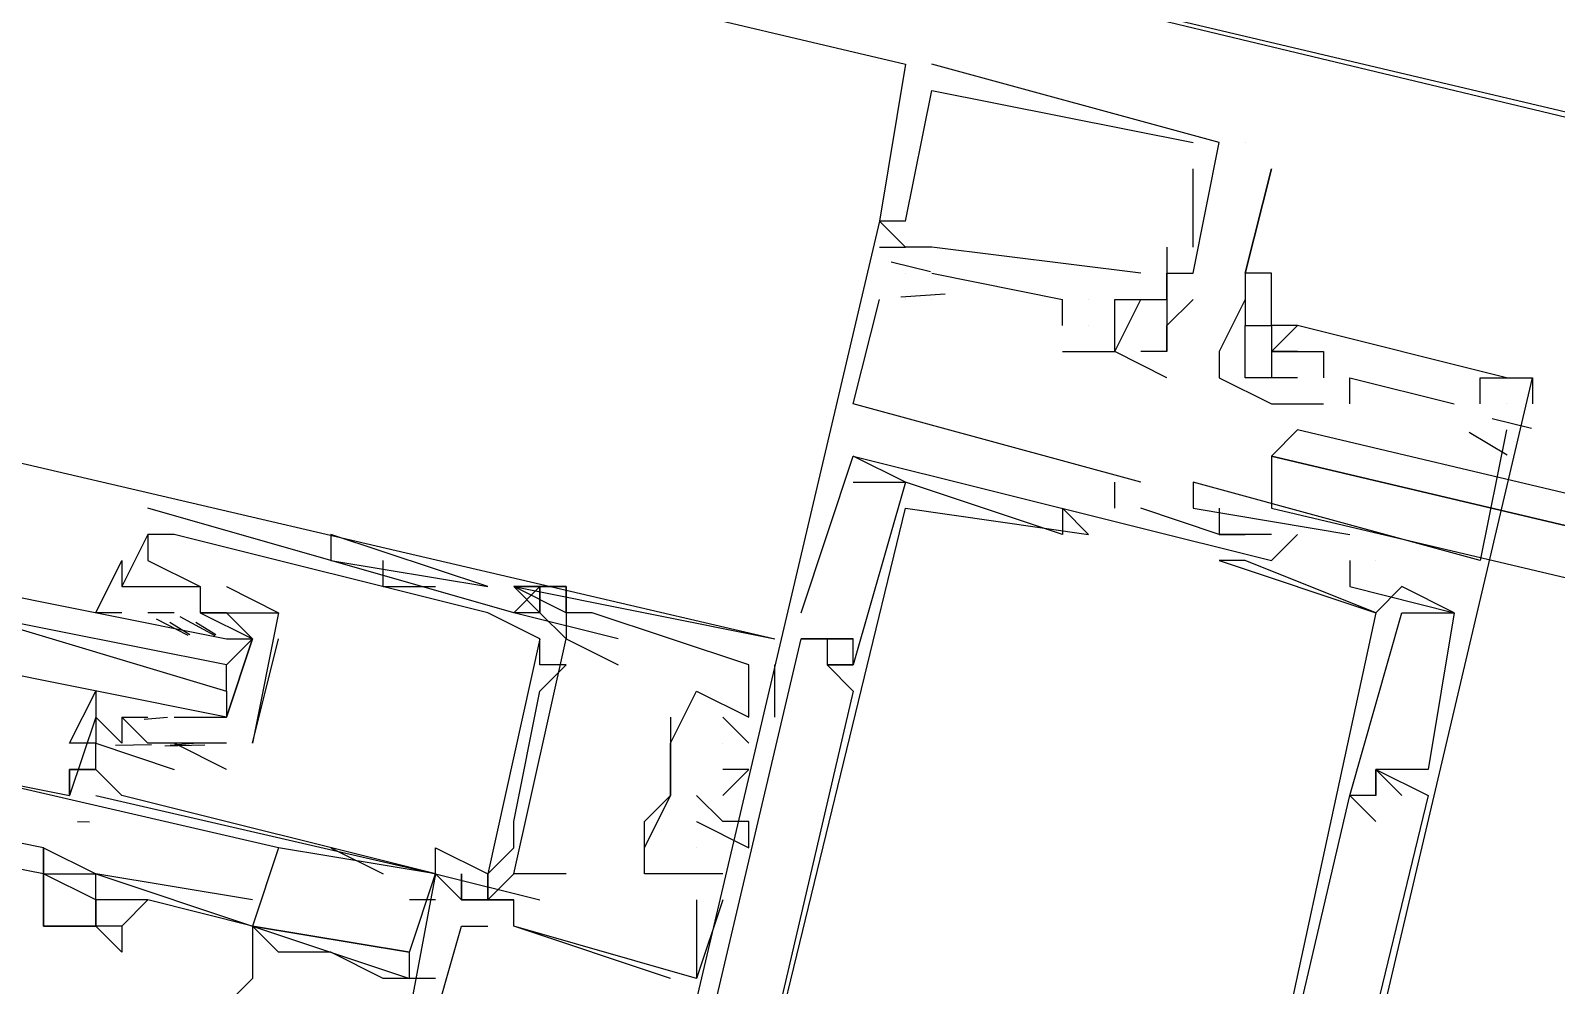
# Model space of a CAD drawing. Header units: feet. Extents: x -84 to 198, y -22 to 181.
# Drawn here: x 84.913 to 85.692, y 150.534 to 151.022 of the extents above; entities that cross this region are included whole.
import ezdxf

# ---------------------------------------------------------------- set-up
doc = ezdxf.new("R2010")
doc.units = ezdxf.units.FT
doc.layers.add('A-LINEA', color=7, linetype='CONTINUOUS')

msp = doc.modelspace()

# ---------------------------------------------------------------- linework, layer by layer
at = {"layer": 'A-LINEA'}
for p, q in [((90.3333, 149.8844), (75.4933, 153.3911)), ((76.7867, 153.0311), (85.36, 151.0044)), ((85.36, 151.0044), (85.36, 151.0044)), ((85.36, 151.0044), (85.36, 151.0044)), ((85.36, 151.0044), (85.36, 151.0044)), ((85.3733, 151.0044), (85.3733, 151.0044)), ((85.3733, 151.0044), (85.3733, 151.0044)), ((85.3733, 151.0044), (85.3733, 151.0044)), ((85.3733, 150.9911), (85.3733, 150.9911)), ((85.3733, 150.9911), (85.3733, 150.9911)), ((85.3733, 150.9911), (85.3733, 150.9911)), ((85.5067, 150.9644), (85.5067, 150.9644)), ((85.5067, 150.9644), (85.5067, 150.9644)), ((85.5067, 150.9644), (85.5067, 150.9644)), ((85.52, 150.9644), (85.52, 150.9644)), ((85.52, 150.9644), (85.52, 150.9644)), ((85.52, 150.9644), (85.52, 150.9644)), ((85.5333, 150.9644), (85.5333, 150.9644)), ((85.5067, 150.9511), (85.5067, 150.9511)), ((85.5067, 150.9511), (85.5067, 150.9511)), ((85.5067, 150.9511), (85.5067, 150.9511)), ((85.5467, 150.9511), (85.5467, 150.9511)), ((85.3467, 150.9244), (85.3467, 150.9244)), ((85.3467, 150.9244), (85.3467, 150.9244)), ((85.3467, 150.9244), (85.3467, 150.9244)), ((85.3467, 150.9244), (85.3467, 150.9244)), ((85.3467, 150.9244), (85.3467, 150.9244)), ((85.3467, 150.9244), (85.3467, 150.9244)), ((85.36, 150.9244), (85.36, 150.9244)), ((85.36, 150.9244), (85.36, 150.9244)), ((85.36, 150.9244), (85.36, 150.9244)), ((85.36, 150.9244), (85.36, 150.9244)), ((85.36, 150.9244), (85.36, 150.9244)), ((85.36, 150.9244), (85.36, 150.9244)), ((85.3467, 150.9111), (85.36, 150.9111)), ((85.3467, 150.9111), (85.3467, 150.9111)), ((85.3467, 150.9111), (85.36, 150.9111)), ((85.3467, 150.9111), (85.3467, 150.9111)), ((85.3467, 150.9111), (85.36, 150.9111)), ((85.3467, 150.9111), (85.3467, 150.9111)), ((85.36, 150.9111), (85.36, 150.9111)), ((85.36, 150.9111), (85.36, 150.9111)), ((85.36, 150.9111), (85.36, 150.9111)), ((85.36, 150.9111), (85.36, 150.9111)), ((85.36, 150.9111), (85.36, 150.9111)), ((85.36, 150.9111), (85.36, 150.9111)), ((85.36, 150.9111), (85.36, 150.9111)), ((85.36, 150.9111), (85.36, 150.9111)), ((85.36, 150.9111), (85.36, 150.9111)), ((85.3733, 150.9111), (85.3733, 150.9111)), ((85.3733, 150.9111), (85.3733, 150.9111)), ((85.3733, 150.9111), (85.3733, 150.9111)), ((85.3733, 150.9111), (85.3733, 150.9111)), ((85.3733, 150.9111), (85.3733, 150.9111)), ((85.3733, 150.9111), (85.3733, 150.9111)), ((85.4933, 150.9111), (85.4933, 150.9111)), ((85.4933, 150.9111), (85.4933, 150.9111)), ((85.4933, 150.9111), (85.4933, 150.9111)), ((85.5067, 150.9111), (85.5067, 150.9111)), ((85.5067, 150.9111), (85.5067, 150.9111)), ((85.5067, 150.9111), (85.5067, 150.9111)), ((85.3527, 150.9035), (85.3727, 150.8987)), ((85.3527, 150.9035), (85.3727, 150.8987)), ((85.3527, 150.9035), (85.3727, 150.8987)), ((85.36, 150.8978), (85.36, 150.8978)), ((85.36, 150.8978), (85.36, 150.8978)), ((85.36, 150.8978), (85.36, 150.8978)), ((85.36, 150.8978), (85.36, 150.8978)), ((85.36, 150.8978), (85.36, 150.8978)), ((85.36, 150.8978), (85.36, 150.8978)), ((85.3733, 150.8978), (85.44, 150.8844)), ((85.3733, 150.8978), (85.3733, 150.8978)), ((85.3733, 150.8978), (85.44, 150.8844)), ((85.3733, 150.8978), (85.3733, 150.8978)), ((85.3733, 150.8978), (85.44, 150.8844)), ((85.3733, 150.8978), (85.3733, 150.8978)), ((85.48, 150.8978), (85.48, 150.8978)), ((85.48, 150.8978), (85.48, 150.8978)), ((85.48, 150.8978), (85.48, 150.8978)), ((85.4933, 150.8978), (85.4933, 150.8978)), ((85.4933, 150.8978), (85.4933, 150.8978)), ((85.4933, 150.8978), (85.4933, 150.8978)), ((85.5067, 150.8978), (85.5067, 150.8978)), ((85.5067, 150.8978), (85.5067, 150.8978)), ((85.5067, 150.8978), (85.5067, 150.8978)), ((85.5333, 150.8978), (85.5333, 150.8978)), ((85.5333, 150.8978), (85.5333, 150.8978)), ((85.5333, 150.8978), (85.5333, 150.8978)), ((85.5467, 150.8978), (85.5467, 150.8978)), ((85.5467, 150.8978), (85.5467, 150.8978)), ((85.3575, 150.8857), (85.3802, 150.8873)), ((85.3575, 150.8857), (85.3802, 150.8873)), ((85.3575, 150.8857), (85.3802, 150.8873)), ((85.3467, 150.8844), (85.3467, 150.8844)), ((85.3467, 150.8844), (85.3467, 150.8844)), ((85.3467, 150.8844), (85.3467, 150.8844)), ((85.36, 150.8844), (85.36, 150.8844)), ((85.36, 150.8844), (85.36, 150.8844)), ((85.36, 150.8844), (85.36, 150.8844)), ((85.3733, 150.8844), (85.3733, 150.8844)), ((85.3733, 150.8844), (85.3733, 150.8844)), ((85.3733, 150.8844), (85.3733, 150.8844)), ((85.44, 150.8711), (85.44, 150.8844)), ((85.44, 150.8844), (85.44, 150.8844)), ((85.44, 150.8844), (85.44, 150.8844)), ((85.44, 150.8711), (85.44, 150.8844)), ((85.44, 150.8844), (85.44, 150.8844)), ((85.44, 150.8844), (85.44, 150.8844)), ((85.44, 150.8711), (85.44, 150.8844)), ((85.44, 150.8844), (85.44, 150.8844)), ((85.44, 150.8844), (85.44, 150.8844)), ((85.4533, 150.8844), (85.4533, 150.8844)), ((85.4533, 150.8844), (85.4533, 150.8844)), ((85.4533, 150.8844), (85.4533, 150.8844)), ((85.4533, 150.8844), (85.4533, 150.8844)), ((85.4533, 150.8844), (85.4533, 150.8844)), ((85.4533, 150.8844), (85.4533, 150.8844)), ((85.4667, 150.8844), (85.4667, 150.8844)), ((85.4667, 150.8844), (85.4667, 150.8844)), ((85.4667, 150.8844), (85.4667, 150.8844)), ((85.4667, 150.8844), (85.4667, 150.8844)), ((85.4667, 150.8844), (85.4667, 150.8844)), ((85.4667, 150.8844), (85.4667, 150.8844)), ((85.48, 150.8844), (85.48, 150.8844)), ((85.48, 150.8844), (85.48, 150.8844)), ((85.48, 150.8844), (85.48, 150.8844)), ((85.48, 150.8844), (85.48, 150.8844)), ((85.48, 150.8844), (85.48, 150.8844)), ((85.48, 150.8844), (85.48, 150.8844)), ((85.48, 150.8844), (85.48, 150.8844)), ((85.48, 150.8844), (85.48, 150.8844)), ((85.48, 150.8844), (85.48, 150.8844)), ((85.4933, 150.8844), (85.4933, 150.8844)), ((85.4933, 150.8844), (85.4933, 150.8844)), ((85.4933, 150.8844), (85.4933, 150.8844)), ((85.4933, 150.8844), (85.4933, 150.8844)), ((85.4933, 150.8844), (85.4933, 150.8844)), ((85.4933, 150.8844), (85.4933, 150.8844)), ((85.4933, 150.8844), (85.4933, 150.8844)), ((85.4933, 150.8844), (85.4933, 150.8844)), ((85.4933, 150.8844), (85.4933, 150.8844)), ((85.5067, 150.8844), (85.5067, 150.8844)), ((85.5067, 150.8844), (85.5067, 150.8844)), ((85.5067, 150.8844), (85.5067, 150.8844)), ((85.5333, 150.8844), (85.5333, 150.8844)), ((85.5333, 150.8844), (85.5333, 150.8844)), ((85.5333, 150.8844), (85.5333, 150.8844)), ((85.44, 150.8711), (85.44, 150.8711)), ((85.44, 150.8711), (85.44, 150.8711)), ((85.44, 150.8711), (85.44, 150.8711)), ((85.44, 150.8711), (85.44, 150.8711)), ((85.44, 150.8711), (85.44, 150.8711)), ((85.44, 150.8711), (85.44, 150.8711)), ((85.44, 150.8711), (85.44, 150.8711)), ((85.44, 150.8711), (85.44, 150.8711)), ((85.44, 150.8711), (85.44, 150.8711)), ((85.4533, 150.8711), (85.4533, 150.8711)), ((85.4533, 150.8711), (85.4533, 150.8711)), ((85.4533, 150.8711), (85.4533, 150.8711)), ((85.4533, 150.8711), (85.4533, 150.8711)), ((85.4533, 150.8711), (85.4533, 150.8711)), ((85.4533, 150.8711), (85.4533, 150.8711)), ((85.4667, 150.8711), (85.4667, 150.8711)), ((85.4667, 150.8711), (85.4667, 150.8711)), ((85.4667, 150.8711), (85.4667, 150.8711)), ((85.4667, 150.8711), (85.4667, 150.8711)), ((85.4667, 150.8711), (85.4667, 150.8711)), ((85.4667, 150.8711), (85.4667, 150.8711)), ((85.4933, 150.8711), (85.4933, 150.8711)), ((85.4933, 150.8711), (85.4933, 150.8711)), ((85.4933, 150.8711), (85.4933, 150.8711)), ((85.5333, 150.8711), (85.5333, 150.8711)), ((85.5333, 150.8711), (85.5333, 150.8711)), ((85.5467, 150.8711), (85.5467, 150.8711)), ((85.5467, 150.8711), (85.5467, 150.8711)), ((85.56, 150.8711), (85.56, 150.8711)), ((85.56, 150.8711), (85.56, 150.8711)), ((85.56, 150.8711), (85.56, 150.8711)), ((85.56, 150.8711), (85.56, 150.8711)), ((85.44, 150.8578), (85.44, 150.8578)), ((85.44, 150.8578), (85.44, 150.8578)), ((85.44, 150.8578), (85.44, 150.8578)), ((85.4667, 150.8578), (85.4667, 150.8578)), ((85.4667, 150.8578), (85.4667, 150.8578)), ((85.4667, 150.8578), (85.4667, 150.8578)), ((85.4667, 150.8578), (85.4667, 150.8578)), ((85.4667, 150.8578), (85.4667, 150.8578)), ((85.4667, 150.8578), (85.4667, 150.8578)), ((85.4667, 150.8578), (85.4667, 150.8578)), ((85.4667, 150.8578), (85.4667, 150.8578)), ((85.4667, 150.8578), (85.4667, 150.8578)), ((85.48, 150.8578), (85.48, 150.8578)), ((85.48, 150.8578), (85.48, 150.8578)), ((85.48, 150.8578), (85.48, 150.8578)), ((85.4933, 150.8578), (85.4933, 150.8578)), ((85.4933, 150.8578), (85.4933, 150.8578)), ((85.4933, 150.8578), (85.4933, 150.8578)), ((85.4933, 150.8578), (85.4933, 150.8578)), ((85.4933, 150.8578), (85.4933, 150.8578)), ((85.4933, 150.8578), (85.4933, 150.8578)), ((85.52, 150.8578), (85.52, 150.8578)), ((85.5467, 150.8578), (85.5467, 150.8578)), ((85.5467, 150.8578), (85.5467, 150.8578)), ((85.5467, 150.8578), (85.5467, 150.8578)), ((85.5467, 150.8578), (85.5467, 150.8578)), ((85.5467, 150.8578), (85.5467, 150.8578)), ((85.56, 150.8578), (85.56, 150.8578)), ((85.56, 150.8578), (85.56, 150.8578)), ((85.56, 150.8578), (85.56, 150.8578)), ((85.56, 150.8578), (85.56, 150.8578)), ((85.5733, 150.8578), (85.5733, 150.8578)), ((85.5733, 150.8578), (85.5733, 150.8578)), ((85.5733, 150.8578), (85.5733, 150.8578)), ((85.4933, 150.8444), (85.4933, 150.8444)), ((85.4933, 150.8444), (85.4933, 150.8444)), ((85.4933, 150.8444), (85.4933, 150.8444)), ((85.52, 150.8444), (85.52, 150.8444)), ((85.5333, 150.8444), (85.5333, 150.8444)), ((85.5467, 150.8444), (85.5467, 150.8444)), ((85.5467, 150.8444), (85.5467, 150.8444)), ((85.56, 150.8444), (85.5467, 150.8444)), ((85.5467, 150.8444), (85.5467, 150.8444)), ((85.56, 150.8444), (85.5467, 150.8444)), ((85.5467, 150.8444), (85.5467, 150.8444)), ((85.56, 150.8444), (85.5467, 150.8444)), ((85.5467, 150.8444), (85.5467, 150.8444)), ((85.56, 150.8444), (85.56, 150.8444)), ((85.56, 150.8444), (85.56, 150.8444)), ((85.56, 150.8444), (85.56, 150.8444)), ((85.5733, 150.8444), (85.5733, 150.8444)), ((85.5733, 150.8444), (85.5733, 150.8444)), ((85.5733, 150.8444), (85.5733, 150.8444)), ((85.5867, 150.8444), (85.5867, 150.8444)), ((85.5867, 150.8444), (85.5867, 150.8444)), ((85.5867, 150.8444), (85.5867, 150.8444)), ((85.6533, 150.8444), (85.6533, 150.8444)), ((85.6533, 150.8444), (85.6533, 150.8444)), ((85.6533, 150.8444), (85.6533, 150.8444)), ((85.6667, 150.8444), (85.6667, 150.8444)), ((85.6667, 150.8444), (85.6667, 150.8444)), ((85.6667, 150.8444), (85.6667, 150.8444)), ((85.6667, 150.8444), (85.6667, 150.8444)), ((85.6667, 150.8444), (85.6667, 150.8444)), ((85.6667, 150.8444), (85.6667, 150.8444)), ((85.68, 150.8444), (85.68, 150.8444)), ((85.68, 150.8444), (85.68, 150.8444)), ((85.68, 150.8444), (85.68, 150.8444)), ((85.68, 150.8444), (85.68, 150.8444)), ((85.68, 150.8444), (85.68, 150.8444)), ((85.68, 150.8444), (85.68, 150.8444)), ((85.3333, 150.8311), (85.3333, 150.8311)), ((85.3333, 150.8311), (85.3333, 150.8311)), ((85.3333, 150.8311), (85.3333, 150.8311)), ((85.5467, 150.8311), (85.5467, 150.8311)), ((85.5467, 150.8311), (85.5733, 150.8311)), ((85.5467, 150.8311), (85.5467, 150.8311)), ((85.5467, 150.8311), (85.5733, 150.8311)), ((85.5467, 150.8311), (85.5467, 150.8311)), ((85.5467, 150.8311), (85.5733, 150.8311)), ((85.5467, 150.8311), (85.5467, 150.8311)), ((85.5733, 150.8311), (85.5733, 150.8311)), ((85.5733, 150.8311), (85.5733, 150.8311)), ((85.5733, 150.8311), (85.5733, 150.8311)), ((85.5867, 150.8311), (85.5867, 150.8311)), ((85.5867, 150.8311), (85.5867, 150.8311)), ((85.5867, 150.8311), (85.5867, 150.8311)), ((85.64, 150.8311), (85.64, 150.8311)), ((85.64, 150.8311), (85.64, 150.8311)), ((85.64, 150.8311), (85.64, 150.8311)), ((85.6533, 150.8311), (85.6533, 150.8311)), ((85.6533, 150.8311), (85.6533, 150.8311)), ((85.6533, 150.8311), (85.6533, 150.8311)), ((85.6533, 150.8311), (85.6533, 150.8311)), ((85.6533, 150.8311), (85.6533, 150.8311)), ((85.6533, 150.8311), (85.6533, 150.8311)), ((85.6667, 150.8311), (85.6667, 150.8311)), ((85.6667, 150.8311), (85.6667, 150.8311)), ((85.6667, 150.8311), (85.6667, 150.8311)), ((85.6667, 150.8311), (85.6667, 150.8311)), ((85.6667, 150.8311), (85.6667, 150.8311)), ((85.6667, 150.8311), (85.6667, 150.8311)), ((85.68, 150.8311), (85.68, 150.8311)), ((85.68, 150.8311), (85.68, 150.8311)), ((85.68, 150.8311), (85.68, 150.8311)), ((85.6476, 150.8166), (85.6671, 150.805)), ((85.6476, 150.8166), (85.6671, 150.805)), ((85.6476, 150.8166), (85.6671, 150.805)), ((85.6594, 150.8235), (85.6794, 150.8187)), ((85.6594, 150.8235), (85.6794, 150.8187)), ((85.6594, 150.8235), (85.6794, 150.8187)), ((85.6667, 150.8178), (85.6667, 150.8178)), ((85.6667, 150.8178), (85.6667, 150.8178)), ((85.6667, 150.8178), (85.6667, 150.8178)), ((84.8933, 150.8044), (85.2933, 150.7111)), ((85.3333, 150.8044), (85.3333, 150.8044)), ((85.3333, 150.8044), (85.3333, 150.8044)), ((85.3333, 150.8044), (85.3333, 150.8044)), ((85.3333, 150.8044), (85.3333, 150.8044)), ((85.3333, 150.8044), (85.3333, 150.8044)), ((85.3333, 150.8044), (85.3333, 150.8044)), ((85.3333, 150.7911), (85.3333, 150.7911)), ((85.3333, 150.7911), (85.3333, 150.7911)), ((85.3333, 150.7911), (85.3333, 150.7911)), ((85.36, 150.7911), (85.36, 150.7911)), ((85.36, 150.7911), (85.36, 150.7911)), ((85.36, 150.7911), (85.36, 150.7911)), ((85.36, 150.7911), (85.36, 150.7911)), ((85.36, 150.7911), (85.36, 150.7911)), ((85.36, 150.7911), (85.36, 150.7911)), ((85.4667, 150.7778), (85.4667, 150.7911)), ((85.4667, 150.7911), (85.4667, 150.7911)), ((85.4667, 150.7778), (85.4667, 150.7911)), ((85.4667, 150.7911), (85.4667, 150.7911)), ((85.4667, 150.7778), (85.4667, 150.7911)), ((85.4667, 150.7911), (85.4667, 150.7911)), ((85.48, 150.7911), (85.48, 150.7911)), ((85.48, 150.7911), (85.48, 150.7911)), ((85.48, 150.7911), (85.48, 150.7911)), ((85.5067, 150.7911), (85.5067, 150.7911)), ((85.5067, 150.7911), (85.5067, 150.7911)), ((85.5067, 150.7911), (85.5067, 150.7911)), ((84.9733, 150.7778), (84.9733, 150.7778)), ((85.36, 150.7778), (85.36, 150.7778)), ((85.36, 150.7778), (85.36, 150.7778)), ((85.36, 150.7778), (85.36, 150.7778)), ((85.44, 150.7778), (85.44, 150.7778)), ((85.44, 150.7778), (85.44, 150.7778)), ((85.44, 150.7778), (85.44, 150.7778)), ((85.4667, 150.7778), (85.4667, 150.7778)), ((85.4667, 150.7778), (85.4667, 150.7778)), ((85.4667, 150.7778), (85.4667, 150.7778)), ((85.48, 150.7778), (85.48, 150.7778)), ((85.48, 150.7778), (85.48, 150.7778)), ((85.48, 150.7778), (85.48, 150.7778)), ((85.5067, 150.7778), (85.5067, 150.7778)), ((85.5067, 150.7778), (85.5067, 150.7778)), ((85.5067, 150.7778), (85.5067, 150.7778)), ((85.52, 150.7778), (85.52, 150.7778)), ((85.52, 150.7778), (85.52, 150.7778)), ((85.52, 150.7778), (85.52, 150.7778)), ((84.9733, 150.7644), (84.96, 150.7378)), ((84.9733, 150.7644), (84.9733, 150.7644)), ((84.9733, 150.7644), (84.9733, 150.7644)), ((84.9867, 150.7644), (84.9867, 150.7644)), ((85.08, 150.7644), (85.08, 150.7644)), ((85.44, 150.7644), (85.44, 150.7644)), ((85.44, 150.7644), (85.44, 150.7644)), ((85.44, 150.7644), (85.44, 150.7644)), ((85.4533, 150.7644), (85.4533, 150.7644)), ((85.4533, 150.7644), (85.4533, 150.7644)), ((85.4533, 150.7644), (85.4533, 150.7644)), ((85.52, 150.7644), (85.52, 150.7644)), ((85.52, 150.7644), (85.52, 150.7644)), ((85.52, 150.7644), (85.52, 150.7644)), ((85.52, 150.7644), (85.52, 150.7644)), ((85.52, 150.7644), (85.52, 150.7644)), ((85.52, 150.7644), (85.52, 150.7644)), ((85.52, 150.7644), (85.52, 150.7644)), ((85.52, 150.7644), (85.52, 150.7644)), ((85.52, 150.7644), (85.52, 150.7644)), ((85.5333, 150.7644), (85.5333, 150.7644)), ((85.5333, 150.7644), (85.5333, 150.7644)), ((85.5333, 150.7644), (85.5333, 150.7644)), ((85.5467, 150.7644), (85.5467, 150.7644)), ((85.5467, 150.7644), (85.5467, 150.7644)), ((85.5467, 150.7644), (85.5467, 150.7644)), ((85.56, 150.7644), (85.56, 150.7644)), ((85.56, 150.7644), (85.56, 150.7644)), ((85.56, 150.7644), (85.56, 150.7644)), ((85.5867, 150.7644), (85.5867, 150.7644)), ((85.5867, 150.7644), (85.5867, 150.7644)), ((85.5867, 150.7644), (85.5867, 150.7644)), ((84.9733, 150.7511), (84.9733, 150.7511)), ((85.0667, 150.7511), (85.1467, 150.7378)), ((85.0667, 150.7511), (85.1467, 150.7378)), ((85.0933, 150.7378), (85.0933, 150.7511)), ((85.52, 150.7511), (85.52, 150.7511)), ((85.52, 150.7511), (85.52, 150.7511)), ((85.52, 150.7511), (85.52, 150.7511)), ((85.5333, 150.7511), (85.5333, 150.7511)), ((85.5333, 150.7511), (85.5333, 150.7511)), ((85.5333, 150.7511), (85.5333, 150.7511)), ((85.5467, 150.7511), (85.5467, 150.7511)), ((85.5467, 150.7511), (85.5467, 150.7511)), ((85.5467, 150.7511), (85.5467, 150.7511)), ((85.5867, 150.7511), (85.5867, 150.7511)), ((85.5867, 150.7511), (85.5867, 150.7511)), ((85.5867, 150.7511), (85.5867, 150.7511)), ((85.5867, 150.7511), (85.5867, 150.7511)), ((85.5867, 150.7511), (85.5867, 150.7511)), ((85.5867, 150.7511), (85.5867, 150.7511)), ((85.6, 150.7511), (85.6, 150.7511)), ((85.6, 150.7511), (85.6, 150.7511)), ((85.6, 150.7511), (85.6, 150.7511)), ((85.6, 150.7511), (85.6, 150.7511)), ((85.6, 150.7511), (85.6, 150.7511)), ((85.6, 150.7511), (85.6, 150.7511)), ((85.6533, 150.7511), (85.6533, 150.7511)), ((85.6533, 150.7511), (85.6533, 150.7511)), ((85.6533, 150.7511), (85.6533, 150.7511)), ((84.96, 150.7378), (84.96, 150.7378)), ((84.9867, 150.7378), (84.9867, 150.7378)), ((85, 150.7378), (85, 150.7378)), ((85, 150.7378), (85, 150.7378)), ((85.0133, 150.7378), (85.0133, 150.7378)), ((85.0933, 150.7378), (85.12, 150.7378)), ((85.12, 150.7378), (85.12, 150.7378)), ((85.1467, 150.7378), (85.1467, 150.7378)), ((85.16, 150.7378), (85.16, 150.7378)), ((85.16, 150.7378), (85.16, 150.7378)), ((85.16, 150.7378), (85.16, 150.7378)), ((85.16, 150.7378), (85.16, 150.7378)), ((85.16, 150.7378), (85.16, 150.7378)), ((85.16, 150.7378), (85.16, 150.7378)), ((85.1733, 150.7378), (85.16, 150.7244)), ((85.1733, 150.7378), (85.1733, 150.7378)), ((85.1733, 150.7378), (85.1733, 150.7378)), ((85.1733, 150.7378), (85.1733, 150.7378)), ((85.1733, 150.7244), (85.1733, 150.7378)), ((85.1867, 150.7378), (85.1867, 150.7378)), ((85.1867, 150.7378), (85.1867, 150.7378)), ((85.1867, 150.7378), (85.1867, 150.7378)), ((85.5867, 150.7378), (85.5867, 150.7378)), ((85.5867, 150.7378), (85.5867, 150.7378)), ((85.5867, 150.7378), (85.5867, 150.7378)), ((85.6133, 150.7378), (85.6133, 150.7378)), ((85.6133, 150.7378), (85.6133, 150.7378)), ((85.6133, 150.7378), (85.6133, 150.7378)), ((84.9733, 150.7244), (84.9733, 150.7244)), ((84.9867, 150.7244), (84.9733, 150.7244)), ((84.9867, 150.7244), (84.9867, 150.7244)), ((85, 150.7244), (85, 150.7244)), ((85.04, 150.7244), (85.04, 150.7244)), ((85.04, 150.7244), (85.04, 150.7244)), ((85.1467, 150.7244), (85.1467, 150.7244)), ((85.16, 150.7244), (85.16, 150.7244)), ((85.1733, 150.7244), (85.1733, 150.7244)), ((85.1733, 150.7244), (85.1733, 150.7244)), ((85.1733, 150.7244), (85.1733, 150.7244)), ((85.1867, 150.7244), (85.1867, 150.7244)), ((85.1867, 150.7244), (85.1867, 150.7244)), ((85.1867, 150.7244), (85.1867, 150.7244)), ((85.1867, 150.7244), (85.1867, 150.7111)), ((85.1867, 150.7244), (85.1867, 150.7111)), ((85.1867, 150.7244), (85.1867, 150.7244)), ((85.2, 150.7244), (85.2, 150.7244)), ((85.2, 150.7244), (85.2, 150.7244)), ((85.2, 150.7244), (85.2, 150.7244)), ((85.3067, 150.7244), (85.3067, 150.7244)), ((85.3067, 150.7244), (85.3067, 150.7244)), ((85.3067, 150.7244), (85.3067, 150.7244)), ((85.6, 150.7244), (85.6, 150.7244)), ((85.6, 150.7244), (85.6, 150.7244)), ((85.6, 150.7244), (85.6, 150.7244)), ((85.6, 150.7244), (85.6, 150.7244)), ((85.6, 150.7244), (85.6, 150.7244)), ((85.6, 150.7244), (85.6, 150.7244)), ((85.6133, 150.7244), (85.6133, 150.7244)), ((85.6133, 150.7244), (85.6133, 150.7244)), ((85.6133, 150.7244), (85.6133, 150.7244)), ((85.64, 150.7244), (85.64, 150.7244)), ((85.64, 150.7244), (85.64, 150.7244)), ((85.64, 150.7244), (85.64, 150.7244)), ((85.64, 150.7244), (85.64, 150.7244)), ((85.64, 150.7244), (85.64, 150.7244)), ((85.64, 150.7244), (85.64, 150.7244)), ((85.64, 150.7244), (85.64, 150.7244)), ((85.64, 150.7244), (85.64, 150.7244)), ((85.64, 150.7244), (85.64, 150.7244)), ((84.9774, 150.7214), (84.9936, 150.713)), ((84.9844, 150.7196), (84.9946, 150.7134)), ((84.9895, 150.7225), (85.0075, 150.7128)), ((84.9978, 150.7196), (85.0079, 150.7134)), ((85, 150.7111), (85, 150.7111)), ((85.0267, 150.6578), (85.04, 150.7111)), ((85.04, 150.7111), (85.04, 150.7111)), ((85.1733, 150.7111), (85.1467, 150.5911)), ((85.1733, 150.7111), (85.1467, 150.5911)), ((85.1733, 150.7111), (85.1467, 150.5911)), ((85.1733, 150.7111), (85.1733, 150.7111)), ((85.1867, 150.7111), (85.1867, 150.7111)), ((85.2133, 150.7111), (85.2133, 150.7111)), ((85.2933, 150.7111), (85.2933, 150.7111)), ((85.2933, 150.7111), (85.2933, 150.7111)), ((85.2933, 150.7111), (85.2933, 150.7111)), ((85.3067, 150.7111), (85.3067, 150.7111)), ((85.3067, 150.7111), (85.3067, 150.7111)), ((85.3067, 150.7111), (85.3067, 150.7111)), ((85.3067, 150.7111), (85.3067, 150.7111)), ((85.3067, 150.7111), (85.3067, 150.7111)), ((85.3067, 150.7111), (85.3067, 150.7111)), ((85.32, 150.7111), (85.32, 150.7111)), ((85.32, 150.7111), (85.32, 150.7111)), ((85.32, 150.7111), (85.32, 150.7111)), ((85.32, 150.7111), (85.32, 150.7111)), ((85.32, 150.7111), (85.32, 150.7111)), ((85.32, 150.7111), (85.32, 150.7111)), ((85.3333, 150.7111), (85.3333, 150.7111)), ((85.3333, 150.7111), (85.3333, 150.7111)), ((85.3333, 150.7111), (85.3333, 150.7111)), ((85.3333, 150.7111), (85.3333, 150.7111)), ((85.3333, 150.7111), (85.3333, 150.7111)), ((85.3333, 150.7111), (85.3333, 150.7111)), ((85.0133, 150.6844), (85.0133, 150.6978)), ((85.1733, 150.6978), (85.1733, 150.6978)), ((85.1867, 150.6978), (85.1867, 150.6978)), ((85.2133, 150.6978), (85.2133, 150.6978)), ((85.28, 150.6978), (85.28, 150.6978)), ((85.28, 150.6978), (85.28, 150.6978)), ((85.28, 150.6978), (85.28, 150.6978)), ((85.2933, 150.6711), (85.2933, 150.6978)), ((85.2933, 150.6978), (85.2933, 150.6978)), ((85.2933, 150.6711), (85.2933, 150.6978)), ((85.2933, 150.6978), (85.2933, 150.6978)), ((85.2933, 150.6711), (85.2933, 150.6978)), ((85.2933, 150.6978), (85.2933, 150.6978)), ((85.32, 150.6978), (85.32, 150.6978)), ((85.32, 150.6978), (85.32, 150.6978)), ((85.32, 150.6978), (85.32, 150.6978)), ((85.32, 150.6978), (85.32, 150.6978)), ((85.32, 150.6978), (85.32, 150.6978)), ((85.32, 150.6978), (85.32, 150.6978)), ((85.32, 150.6978), (85.32, 150.6978)), ((85.32, 150.6978), (85.32, 150.6978)), ((85.32, 150.6978), (85.32, 150.6978)), ((85.3333, 150.6978), (85.3333, 150.6978)), ((85.3333, 150.6978), (85.3333, 150.6978)), ((85.3333, 150.6978), (85.3333, 150.6978)), ((85.3333, 150.6978), (85.3333, 150.6978)), ((85.3333, 150.6978), (85.3333, 150.6978)), ((85.3333, 150.6978), (85.3333, 150.6978)), ((85.3333, 150.6978), (85.3333, 150.6978)), ((85.3333, 150.6978), (85.3333, 150.6978)), ((85.3333, 150.6978), (85.3333, 150.6978)), ((85.1733, 150.6844), (85.1733, 150.6844)), ((85.2533, 150.6844), (85.2533, 150.6844)), ((85.2533, 150.6844), (85.2533, 150.6844)), ((85.2533, 150.6844), (85.2533, 150.6844)), ((85.3333, 150.6844), (85.3333, 150.6844)), ((85.3333, 150.6844), (85.3333, 150.6844)), ((85.3333, 150.6844), (85.3333, 150.6844)), ((84.9467, 150.6711), (84.9333, 150.6311)), ((84.9467, 150.6711), (84.9467, 150.6711)), ((84.96, 150.6711), (84.96, 150.6711)), ((84.96, 150.6711), (84.9733, 150.6711)), ((84.9832, 150.671), (84.9713, 150.6699)), ((84.9733, 150.6711), (84.9733, 150.6711)), ((85, 150.6711), (85, 150.6711)), ((85.2667, 150.6711), (85.28, 150.6578)), ((85.2667, 150.6711), (85.2667, 150.6711)), ((85.2667, 150.6711), (85.28, 150.6578)), ((85.2667, 150.6711), (85.2667, 150.6711)), ((85.2667, 150.6711), (85.28, 150.6578)), ((85.2667, 150.6711), (85.2667, 150.6711)), ((85.28, 150.6711), (85.28, 150.6711)), ((85.28, 150.6711), (85.28, 150.6711)), ((85.28, 150.6711), (85.28, 150.6711)), ((85.28, 150.6711), (85.28, 150.6711)), ((85.28, 150.6711), (85.28, 150.6711)), ((85.28, 150.6711), (85.28, 150.6711)), ((85.2933, 150.6711), (85.2933, 150.6711)), ((85.2933, 150.6711), (85.2933, 150.6711)), ((85.2933, 150.6711), (85.2933, 150.6711)), ((84.9467, 150.6578), (84.9467, 150.6578)), ((84.9751, 150.657), (84.9568, 150.6567)), ((84.9733, 150.6578), (84.9733, 150.6578)), ((85.0023, 150.6569), (84.9819, 150.6564)), ((84.9965, 150.6576), (84.9846, 150.6566)), ((84.9867, 150.6578), (84.9867, 150.6578)), ((84.9867, 150.6578), (84.9867, 150.6578)), ((85.0133, 150.6578), (85.0133, 150.6578)), ((85.0133, 150.6578), (85.0133, 150.6578)), ((85.0267, 150.6578), (85.0267, 150.6578)), ((85.0267, 150.6578), (85.0267, 150.6578)), ((85.24, 150.6578), (85.24, 150.6578)), ((85.24, 150.6578), (85.24, 150.6578)), ((85.24, 150.6578), (85.24, 150.6578)), ((85.2667, 150.6578), (85.2667, 150.6578)), ((85.2667, 150.6578), (85.2667, 150.6578)), ((85.2667, 150.6578), (85.2667, 150.6578)), ((85.28, 150.6578), (85.28, 150.6578)), ((85.28, 150.6578), (85.28, 150.6578)), ((85.28, 150.6578), (85.28, 150.6578)), ((84.9467, 150.6444), (84.9467, 150.6444)), ((84.9867, 150.6444), (84.9867, 150.6444)), ((85.0133, 150.6444), (85.0133, 150.6444)), ((85.2667, 150.6444), (85.2667, 150.6444)), ((85.2667, 150.6444), (85.2667, 150.6444)), ((85.2667, 150.6444), (85.2667, 150.6444)), ((85.28, 150.6444), (85.28, 150.6444)), ((85.28, 150.6444), (85.28, 150.6444)), ((85.28, 150.6444), (85.28, 150.6444)), ((85.6, 150.6444), (85.6, 150.6444)), ((85.6, 150.6444), (85.6, 150.6444)), ((85.6133, 150.6311), (85.6, 150.6444)), ((85.6, 150.6444), (85.6, 150.6444)), ((85.6, 150.6444), (85.6, 150.6444)), ((85.6, 150.6444), (85.6, 150.6444)), ((85.6133, 150.6311), (85.6, 150.6444)), ((85.6, 150.6444), (85.6, 150.6444)), ((85.6, 150.6444), (85.6, 150.6444)), ((85.6, 150.6444), (85.6, 150.6444)), ((85.6133, 150.6311), (85.6, 150.6444)), ((85.6, 150.6444), (85.6, 150.6444)), ((85.6267, 150.6444), (85.6267, 150.6444)), ((85.6267, 150.6444), (85.6267, 150.6444)), ((85.6267, 150.6444), (85.6267, 150.6444)), ((84.9333, 150.6311), (84.9333, 150.6311)), ((84.9467, 150.6311), (84.9467, 150.6311)), ((84.9467, 150.6311), (84.9467, 150.6311)), ((84.96, 150.6311), (84.96, 150.6311)), ((85.24, 150.6311), (85.24, 150.6311)), ((85.24, 150.6311), (85.24, 150.6311)), ((85.24, 150.6311), (85.24, 150.6311)), ((85.24, 150.6311), (85.24, 150.6311)), ((85.24, 150.6311), (85.24, 150.6311)), ((85.2533, 150.6311), (85.2533, 150.6311)), ((85.2533, 150.6311), (85.2533, 150.6311)), ((85.2533, 150.6311), (85.2533, 150.6311)), ((85.2667, 150.6311), (85.2667, 150.6311)), ((85.2667, 150.6311), (85.2667, 150.6311)), ((85.2667, 150.6311), (85.2667, 150.6311)), ((85.5867, 150.6311), (85.5867, 150.6311)), ((85.5867, 150.6311), (85.5867, 150.6311)), ((85.5867, 150.6311), (85.5867, 150.6311)), ((85.5867, 150.6311), (85.5867, 150.6311)), ((85.5867, 150.6311), (85.5867, 150.6311)), ((85.5867, 150.6311), (85.5867, 150.6311)), ((85.6, 150.6311), (85.6, 150.6311)), ((85.6, 150.6311), (85.6, 150.6311)), ((85.6, 150.6311), (85.6, 150.6311)), ((85.6, 150.6311), (85.6, 150.6311)), ((85.6, 150.6311), (85.6, 150.6311)), ((85.6, 150.6311), (85.6, 150.6311)), ((85.6, 150.6311), (85.6, 150.6311)), ((85.6, 150.6311), (85.6, 150.6311)), ((85.6, 150.6311), (85.6, 150.6311)), ((85.6133, 150.6311), (85.6133, 150.6311)), ((85.6133, 150.6311), (85.6133, 150.6311)), ((85.6133, 150.6311), (85.6133, 150.6311)), ((85.6267, 150.6311), (85.6267, 150.6311)), ((85.6267, 150.6311), (85.6267, 150.6311)), ((85.6267, 150.6311), (85.6267, 150.6311)), ((84.92, 150.6044), (84.8533, 150.6178)), ((84.9435, 150.6176), (84.9373, 150.6177)), ((84.9435, 150.6176), (84.9373, 150.6177)), ((84.9435, 150.6176), (84.9373, 150.6177)), ((85.16, 150.6178), (85.16, 150.6178)), ((85.2267, 150.6044), (85.2267, 150.6178)), ((85.2533, 150.6178), (85.2533, 150.6178)), ((85.2533, 150.6178), (85.2533, 150.6178)), ((85.2533, 150.6178), (85.2533, 150.6178)), ((85.2667, 150.6178), (85.2667, 150.6178)), ((85.2667, 150.6178), (85.2667, 150.6178)), ((85.2667, 150.6178), (85.2667, 150.6178)), ((85.28, 150.6178), (85.28, 150.6178)), ((85.28, 150.6178), (85.28, 150.6178)), ((85.28, 150.6178), (85.28, 150.6178)), ((85.6, 150.6178), (85.6, 150.6178)), ((85.6, 150.6178), (85.6, 150.6178)), ((85.6, 150.6178), (85.6, 150.6178)), ((84.92, 150.5911), (84.8533, 150.6044)), ((84.92, 150.6044), (84.92, 150.6044)), ((85.12, 150.5911), (85.04, 150.6044)), ((85.0667, 150.6044), (85.0933, 150.5911)), ((85.12, 150.6044), (85.12, 150.6044)), ((85.16, 150.6044), (85.16, 150.6044)), ((85.2267, 150.6044), (85.2267, 150.6044)), ((85.2267, 150.6044), (85.2267, 150.6044)), ((85.2267, 150.6044), (85.2267, 150.6044)), ((85.2533, 150.6044), (85.2533, 150.6044)), ((85.2533, 150.6044), (85.2533, 150.6044)), ((85.2533, 150.6044), (85.2533, 150.6044)), ((85.28, 150.6044), (85.28, 150.6044)), ((85.28, 150.6044), (85.28, 150.6044)), ((85.28, 150.6044), (85.28, 150.6044)), ((84.92, 150.5911), (84.92, 150.5911)), ((84.92, 150.5911), (84.92, 150.5911)), ((85.12, 150.5911), (85.1733, 150.5778)), ((85.12, 150.5911), (85.12, 150.5911)), ((85.12, 150.5911), (85.12, 150.5911)), ((85.12, 150.5911), (85.12, 150.5911)), ((85.12, 150.5911), (85.12, 150.5911)), ((85.12, 150.5911), (85.12, 150.5911)), ((85.1333, 150.5778), (85.1333, 150.5911)), ((85.1333, 150.5778), (85.1333, 150.5911)), ((85.1333, 150.5778), (85.1333, 150.5911)), ((85.1333, 150.5778), (85.1333, 150.5911)), ((85.1333, 150.5778), (85.1333, 150.5911)), ((85.1333, 150.5778), (85.1333, 150.5911)), ((85.1467, 150.5911), (85.1467, 150.5911)), ((85.1467, 150.5778), (85.16, 150.5911)), ((85.1467, 150.5778), (85.16, 150.5911)), ((85.1467, 150.5778), (85.16, 150.5911)), ((85.1467, 150.5778), (85.16, 150.5911)), ((85.1467, 150.5778), (85.16, 150.5911)), ((85.1467, 150.5778), (85.16, 150.5911)), ((85.16, 150.5911), (85.16, 150.5911)), ((85.1733, 150.5911), (85.1733, 150.5911)), ((85.1867, 150.5911), (85.1867, 150.5911)), ((85.2267, 150.5911), (85.2267, 150.5911)), ((85.2267, 150.5911), (85.2267, 150.5911)), ((85.2267, 150.5911), (85.2267, 150.5911)), ((85.2533, 150.5911), (85.2533, 150.5911)), ((85.2533, 150.5911), (85.2533, 150.5911)), ((85.2533, 150.5911), (85.2533, 150.5911)), ((85.2533, 150.5911), (85.2533, 150.5911)), ((85.2533, 150.5911), (85.2533, 150.5911)), ((85.2533, 150.5911), (85.2533, 150.5911)), ((85.2667, 150.5911), (85.2667, 150.5911)), ((85.2667, 150.5911), (85.2667, 150.5911)), ((85.2667, 150.5911), (85.2667, 150.5911)), ((85.0267, 150.5644), (84.9733, 150.5778)), ((85.12, 150.5778), (85.1067, 150.5778)), ((85.1333, 150.5778), (85.1333, 150.5778)), ((85.1333, 150.5778), (85.1333, 150.5778)), ((85.1333, 150.5778), (85.1333, 150.5778)), ((85.1467, 150.5778), (85.1467, 150.5778)), ((85.1467, 150.5778), (85.1467, 150.5778)), ((85.1467, 150.5778), (85.1467, 150.5778)), ((85.1467, 150.5778), (85.1467, 150.5778)), ((85.1467, 150.5778), (85.1467, 150.5778)), ((85.1467, 150.5778), (85.1467, 150.5778)), ((85.16, 150.5778), (85.16, 150.5778)), ((85.16, 150.5778), (85.16, 150.5778)), ((85.16, 150.5778), (85.16, 150.5778)), ((85.16, 150.5778), (85.16, 150.5778)), ((85.16, 150.5778), (85.16, 150.5778)), ((85.16, 150.5778), (85.16, 150.5778)), ((85.1733, 150.5778), (85.1733, 150.5778)), ((85.2533, 150.5778), (85.2533, 150.5778)), ((85.2533, 150.5778), (85.2533, 150.5778)), ((85.2533, 150.5778), (85.2533, 150.5778)), ((85.2667, 150.5778), (85.2667, 150.5778)), ((85.2667, 150.5778), (85.2667, 150.5778)), ((85.2667, 150.5778), (85.2667, 150.5778)), ((85.0267, 150.5644), (85.0267, 150.5644)), ((85.0267, 150.5644), (85.0267, 150.5644)), ((85.1333, 150.5644), (85.1333, 150.5644)), ((85.1333, 150.5644), (85.1333, 150.5644)), ((85.1333, 150.5644), (85.1333, 150.5644)), ((85.1467, 150.5644), (85.1467, 150.5644)), ((85.1467, 150.5644), (85.1467, 150.5644)), ((85.1467, 150.5644), (85.1467, 150.5644)), ((85.16, 150.5644), (85.16, 150.5644)), ((85.16, 150.5644), (85.16, 150.5644)), ((85.16, 150.5644), (85.16, 150.5644)), ((85.16, 150.5644), (85.16, 150.5644)), ((85.16, 150.5644), (85.16, 150.5644)), ((85.16, 150.5644), (85.16, 150.5644)), ((85.0267, 150.5511), (85.0267, 150.5511)), ((85.12, 150.5378), (85.1067, 150.5378)), ((85.24, 150.5378), (85.24, 150.5378)), ((85.24, 150.5378), (85.24, 150.5378)), ((85.24, 150.5378), (85.24, 150.5378)), ((85.2533, 150.5378), (85.2533, 150.5378)), ((85.2533, 150.5378), (85.2533, 150.5378)), ((85.2533, 150.5378), (85.2533, 150.5378)), ((85.2533, 150.5378), (85.2533, 150.5378)), ((85.2533, 150.5378), (85.2533, 150.5378)), ((85.2533, 150.5378), (85.2533, 150.5378))]:
    msp.add_line(p, q, dxfattribs=at)
for points in [[(73.8267, 153.0711), (75.3733, 153.4178), (81.5467, 151.9644), (83.3067, 151.5511), (85.9733, 150.9111), (90.3333, 149.8844), (91.0267, 152.8178), (91.4533, 154.5778), (91.7733, 154.5111), (93.12, 160.1778)], [(85.36, 151.0044), (85.3467, 150.9244), (85.36, 150.9111)], [(85.36, 151.0044), (85.3467, 150.9244), (85.36, 150.9111)], [(85.36, 151.0044), (85.3467, 150.9244), (85.36, 150.9111)], [(85.4933, 150.8844), (85.4933, 150.8978), (85.5067, 150.8978), (85.52, 150.9644), (85.3733, 151.0044), (85.3733, 151.0044)], [(85.4933, 150.8844), (85.4933, 150.8978), (85.5067, 150.8978), (85.52, 150.9644), (85.3733, 151.0044), (85.3733, 151.0044)], [(85.4933, 150.8844), (85.4933, 150.8978), (85.5067, 150.8978), (85.52, 150.9644), (85.3733, 151.0044), (85.3733, 151.0044)], [(85.36, 150.9244), (85.3733, 150.9911), (85.3733, 150.9911), (85.5067, 150.9644)], [(85.36, 150.9244), (85.3733, 150.9911), (85.3733, 150.9911), (85.5067, 150.9644)], [(85.36, 150.9244), (85.3733, 150.9911), (85.3733, 150.9911), (85.5067, 150.9644)], [(85.5067, 150.9111), (85.5067, 150.9511), (85.5067, 150.9511)], [(85.5067, 150.9111), (85.5067, 150.9511), (85.5067, 150.9511)], [(85.5067, 150.9111), (85.5067, 150.9511), (85.5067, 150.9511)], [(85.5333, 150.8978), (85.5467, 150.9511), (85.5467, 150.9511), (85.5333, 150.8978), (85.5333, 150.8844), (85.5333, 150.8711)], [(85.36, 150.9244), (85.3467, 150.9244), (85.1867, 150.2444), (85.3333, 150.2044)], [(85.36, 150.9244), (85.3467, 150.9244), (85.1867, 150.2444), (85.3333, 150.2044)], [(85.36, 150.9244), (85.3467, 150.9244), (85.1867, 150.2444), (85.3333, 150.2044)], [(85.48, 150.8978), (85.3733, 150.9111), (85.36, 150.9111), (85.36, 150.9111)], [(85.48, 150.8978), (85.3733, 150.9111), (85.36, 150.9111), (85.36, 150.9111)], [(85.48, 150.8978), (85.3733, 150.9111), (85.36, 150.9111), (85.36, 150.9111)], [(85.4933, 150.9111), (85.4933, 150.9111), (85.4933, 150.9111), (85.4933, 150.9111), (85.4933, 150.8844)], [(85.4933, 150.9111), (85.4933, 150.9111), (85.4933, 150.9111), (85.4933, 150.9111), (85.4933, 150.8844)], [(85.4933, 150.9111), (85.4933, 150.9111), (85.4933, 150.9111), (85.4933, 150.9111), (85.4933, 150.8844)], [(85.5467, 150.8711), (85.5467, 150.8444), (85.5333, 150.8444), (85.5333, 150.8711), (85.5467, 150.8711), (85.5467, 150.8978), (85.5467, 150.8978), (85.5333, 150.8978)], [(85.48, 150.7911), (85.3333, 150.8311), (85.3467, 150.8844)], [(85.48, 150.7911), (85.3333, 150.8311), (85.3467, 150.8844)], [(85.48, 150.7911), (85.3333, 150.8311), (85.3467, 150.8844)], [(85.4667, 150.8844), (85.4667, 150.8844), (85.48, 150.8844)], [(85.4667, 150.8578), (85.48, 150.8844), (85.4933, 150.8844), (85.4933, 150.8578), (85.48, 150.8578)], [(85.4667, 150.8711), (85.4667, 150.8844), (85.4667, 150.8844), (85.48, 150.8844), (85.4933, 150.8844), (85.4933, 150.8844)], [(85.4667, 150.8844), (85.4667, 150.8844), (85.48, 150.8844)], [(85.4667, 150.8578), (85.48, 150.8844), (85.4933, 150.8844), (85.4933, 150.8578), (85.48, 150.8578)], [(85.4667, 150.8711), (85.4667, 150.8844), (85.4667, 150.8844), (85.48, 150.8844), (85.4933, 150.8844), (85.4933, 150.8844)], [(85.4667, 150.8844), (85.4667, 150.8844), (85.48, 150.8844)], [(85.4667, 150.8578), (85.48, 150.8844), (85.4933, 150.8844), (85.4933, 150.8578), (85.48, 150.8578)], [(85.4667, 150.8711), (85.4667, 150.8844), (85.4667, 150.8844), (85.48, 150.8844), (85.4933, 150.8844), (85.4933, 150.8844)], [(85.4933, 150.8578), (85.4933, 150.8711), (85.5067, 150.8844)], [(85.4933, 150.8578), (85.4933, 150.8711), (85.5067, 150.8844)], [(85.4933, 150.8578), (85.4933, 150.8711), (85.5067, 150.8844)], [(85.5333, 150.8844), (85.52, 150.8578), (85.52, 150.8444), (85.5467, 150.8311)], [(85.44, 150.8578), (85.4667, 150.8578), (85.4667, 150.8711)], [(85.44, 150.8578), (85.4667, 150.8578), (85.4667, 150.8711)], [(85.44, 150.8578), (85.4667, 150.8578), (85.4667, 150.8711)], [(85.56, 150.8578), (85.56, 150.8578), (85.56, 150.8578), (85.5467, 150.8578), (85.56, 150.8711), (85.5467, 150.8711), (85.5467, 150.8711), (85.5467, 150.8711)], [(85.6533, 150.8311), (85.6533, 150.8444), (85.6667, 150.8444), (85.56, 150.8711), (85.5467, 150.8578), (85.56, 150.8578), (85.5733, 150.8578), (85.5733, 150.8444)], [(85.6533, 150.8311), (85.6533, 150.8444), (85.6667, 150.8444), (85.56, 150.8711), (85.5467, 150.8578), (85.56, 150.8578), (85.5733, 150.8578), (85.5733, 150.8444)], [(85.6533, 150.8311), (85.6533, 150.8444), (85.6667, 150.8444), (85.56, 150.8711), (85.5467, 150.8578), (85.56, 150.8578), (85.5733, 150.8578), (85.5733, 150.8444)], [(85.4933, 150.8444), (85.4667, 150.8578), (85.4667, 150.8578), (85.4667, 150.8578), (85.4667, 150.8578)], [(85.4933, 150.8444), (85.4667, 150.8578), (85.4667, 150.8578), (85.4667, 150.8578), (85.4667, 150.8578)], [(85.4933, 150.8444), (85.4667, 150.8578), (85.4667, 150.8578), (85.4667, 150.8578), (85.4667, 150.8578)], [(85.5467, 150.8578), (85.5467, 150.8444), (85.5467, 150.8444), (85.5467, 150.8444), (85.5467, 150.8444), (85.5467, 150.8444)], [(85.3733, 150.2178), (85.3733, 150.2044), (85.52, 150.1644), (85.68, 150.8444)], [(85.3733, 150.2178), (85.3733, 150.2044), (85.52, 150.1644), (85.68, 150.8444)], [(85.3733, 150.2178), (85.3733, 150.2044), (85.52, 150.1644), (85.68, 150.8444)], [(85.5867, 150.8311), (85.5867, 150.8444), (85.64, 150.8311)], [(85.5867, 150.8311), (85.5867, 150.8444), (85.64, 150.8311)], [(85.5867, 150.8311), (85.5867, 150.8444), (85.64, 150.8311)], [(85.6667, 150.8444), (85.68, 150.8444), (85.68, 150.8311)], [(85.6667, 150.8444), (85.68, 150.8444), (85.68, 150.8311)], [(85.6667, 150.8444), (85.68, 150.8444), (85.68, 150.8311)], [(85.6667, 150.8178), (85.6533, 150.7511), (85.5067, 150.7911), (85.5067, 150.7778), (85.5867, 150.7644)], [(85.6667, 150.8178), (85.6533, 150.7511), (85.5067, 150.7911), (85.5067, 150.7778), (85.5867, 150.7644)], [(85.6667, 150.8178), (85.6533, 150.7511), (85.5067, 150.7911), (85.5067, 150.7778), (85.5867, 150.7644)], [(90.12, 149.7378), (85.56, 150.8178), (85.5467, 150.8044), (90.12, 149.7244), (90.12, 149.7378)], [(85.24, 150.2844), (85.36, 150.7778), (85.4533, 150.7644), (85.4533, 150.7644), (85.44, 150.7778), (85.44, 150.7644), (85.36, 150.7911), (85.3333, 150.8044)], [(85.24, 150.2844), (85.36, 150.7778), (85.4533, 150.7644), (85.4533, 150.7644), (85.44, 150.7778), (85.44, 150.7644), (85.36, 150.7911), (85.3333, 150.8044)], [(85.24, 150.2844), (85.36, 150.7778), (85.4533, 150.7644), (85.4533, 150.7644), (85.44, 150.7778), (85.44, 150.7644), (85.36, 150.7911), (85.3333, 150.8044)], [(85.3067, 150.7244), (85.3333, 150.8044), (85.5467, 150.7511), (85.56, 150.7644)], [(85.3067, 150.7244), (85.3333, 150.8044), (85.5467, 150.7511), (85.56, 150.7644)], [(85.3067, 150.7244), (85.3333, 150.8044), (85.5467, 150.7511), (85.56, 150.7644)], [(90.12, 149.7111), (90.12, 149.7244), (85.5467, 150.8044), (85.5467, 150.7778), (90.12, 149.6978), (90.12, 149.7111)], [(85.3333, 150.7911), (85.36, 150.7911), (85.3333, 150.6978), (85.32, 150.6978)], [(85.3333, 150.7911), (85.36, 150.7911), (85.3333, 150.6978), (85.32, 150.6978)], [(85.3333, 150.7911), (85.36, 150.7911), (85.3333, 150.6978), (85.32, 150.6978)], [(85.2133, 150.7111), (85.16, 150.7244), (84.9733, 150.7778)], [(85.52, 150.7778), (85.52, 150.7644), (85.48, 150.7778)], [(85.52, 150.7778), (85.52, 150.7644), (85.48, 150.7778)], [(85.52, 150.7778), (85.52, 150.7644), (85.48, 150.7778)], [(84.9467, 150.6311), (85.12, 150.5911), (85.12, 150.6044), (85.1467, 150.5911), (85.16, 150.6044), (85.16, 150.6178), (85.1733, 150.6844), (85.1867, 150.6978), (85.1733, 150.6978), (85.1733, 150.7111), (85.1467, 150.7244), (84.9867, 150.7644), (84.9733, 150.7644), (84.9733, 150.7511), (85, 150.7378), (85, 150.7378)], [(85.1467, 150.7378), (85.1467, 150.7378), (85.0667, 150.7644), (85.0667, 150.7511)], [(85.5467, 150.7644), (85.52, 150.7644), (85.5333, 150.7644)], [(85.5467, 150.7644), (85.52, 150.7644), (85.5333, 150.7644)], [(85.5467, 150.7644), (85.52, 150.7644), (85.5333, 150.7644)], [(84.96, 150.7244), (84.9467, 150.7244), (84.96, 150.7511), (84.96, 150.7378), (84.9733, 150.7378), (84.9867, 150.7378), (85, 150.7378), (85, 150.7244), (85.0267, 150.7111), (85.0133, 150.6711)], [(85.6133, 150.7244), (85.64, 150.7244), (85.6133, 150.7378), (85.6, 150.7244), (85.5333, 150.7511), (85.52, 150.7511), (85.52, 150.7511), (85.6, 150.7244), (85.4933, 150.2311)], [(85.6133, 150.7244), (85.64, 150.7244), (85.6133, 150.7378), (85.6, 150.7244), (85.5333, 150.7511), (85.52, 150.7511), (85.52, 150.7511), (85.6, 150.7244), (85.4933, 150.2311)], [(85.6133, 150.7244), (85.64, 150.7244), (85.6133, 150.7378), (85.6, 150.7244), (85.5333, 150.7511), (85.52, 150.7511), (85.52, 150.7511), (85.6, 150.7244), (85.4933, 150.2311)], [(85.5867, 150.7511), (85.5867, 150.7378), (85.64, 150.7244), (85.6267, 150.6444), (85.6, 150.6444), (85.6, 150.6311), (85.6, 150.6444), (85.6267, 150.6311), (85.52, 150.1911)], [(85.5867, 150.7511), (85.5867, 150.7378), (85.64, 150.7244), (85.6267, 150.6444), (85.6, 150.6444), (85.6, 150.6311), (85.6, 150.6444), (85.6267, 150.6311), (85.52, 150.1911)], [(85.5867, 150.7511), (85.5867, 150.7378), (85.64, 150.7244), (85.6267, 150.6444), (85.6, 150.6444), (85.6, 150.6311), (85.6, 150.6444), (85.6267, 150.6311), (85.52, 150.1911)], [(84.88, 150.7378), (85.0133, 150.7111), (85.0267, 150.7111), (85.0133, 150.6978), (84.88, 150.7244), (85.0133, 150.6844), (85.0133, 150.6711), (84.88, 150.6978)], [(84.9867, 150.7378), (85, 150.7378), (85, 150.7244), (85.04, 150.7244), (85.0267, 150.6578)], [(85.0133, 150.7378), (85.04, 150.7244), (85.04, 150.7244)], [(85.2533, 150.5911), (85.2267, 150.5911), (85.2267, 150.6044), (85.24, 150.6311), (85.24, 150.6578), (85.2533, 150.6844), (85.28, 150.6711), (85.28, 150.6978), (85.2, 150.7244), (85.1867, 150.7244), (85.1867, 150.7378), (85.16, 150.7378), (85.1733, 150.7378), (85.1733, 150.7244), (85.16, 150.7378), (85.2933, 150.7111), (85.2933, 150.7111)], [(85.2533, 150.5911), (85.2267, 150.5911), (85.2267, 150.6044), (85.24, 150.6311), (85.24, 150.6578), (85.2533, 150.6844), (85.28, 150.6711), (85.28, 150.6978), (85.2, 150.7244), (85.1867, 150.7244), (85.1867, 150.7378), (85.16, 150.7378), (85.1733, 150.7378), (85.1733, 150.7244), (85.16, 150.7378), (85.2933, 150.7111), (85.2933, 150.7111)], [(85.2533, 150.5911), (85.2267, 150.5911), (85.2267, 150.6044), (85.24, 150.6311), (85.24, 150.6578), (85.2533, 150.6844), (85.28, 150.6711), (85.28, 150.6978), (85.2, 150.7244), (85.1867, 150.7244), (85.1867, 150.7378), (85.16, 150.7378), (85.1733, 150.7378), (85.1733, 150.7244), (85.16, 150.7378), (85.2933, 150.7111), (85.2933, 150.7111)], [(85.16, 150.7378), (85.16, 150.7378), (85.1867, 150.7378), (85.1867, 150.7244), (85.16, 150.7378)], [(85.1733, 150.7244), (85.1733, 150.7244), (85.1733, 150.7378)], [(84.9867, 150.6711), (85, 150.6711), (85.0133, 150.6711), (85.0267, 150.7111), (85.0133, 150.7244), (85, 150.7244)], [(85.1867, 150.7244), (85.1867, 150.7111), (85.1733, 150.7244), (85.16, 150.7244)], [(85.1733, 150.7244), (85.1733, 150.7244), (85.1733, 150.7244)], [(85.6, 150.6311), (85.5867, 150.6311), (85.6133, 150.7244)], [(85.6, 150.6311), (85.5867, 150.6311), (85.6133, 150.7244)], [(85.6, 150.6311), (85.5867, 150.6311), (85.6133, 150.7244)], [(85.1867, 150.5911), (85.16, 150.5911), (85.1867, 150.7111), (85.2133, 150.6978)], [(85.2133, 150.2578), (85.2, 150.2578), (85.3067, 150.7111), (85.3333, 150.7111)], [(85.2133, 150.2578), (85.2, 150.2578), (85.3067, 150.7111), (85.3333, 150.7111)], [(85.2133, 150.2578), (85.2, 150.2578), (85.3067, 150.7111), (85.3333, 150.7111)], [(85.32, 150.7111), (85.32, 150.6978), (85.3333, 150.6844), (85.24, 150.2844), (85.2267, 150.2844), (85.2133, 150.2578), (85.2133, 150.2711)], [(85.32, 150.7111), (85.32, 150.6978), (85.3333, 150.6844), (85.24, 150.2844), (85.2267, 150.2844), (85.2133, 150.2578), (85.2133, 150.2711)], [(85.32, 150.7111), (85.32, 150.6978), (85.3333, 150.6844), (85.24, 150.2844), (85.2267, 150.2844), (85.2133, 150.2578), (85.2133, 150.2711)], [(85.32, 150.6978), (85.3333, 150.6978), (85.3333, 150.7111), (85.3067, 150.7111)], [(85.32, 150.6978), (85.3333, 150.6978), (85.3333, 150.7111), (85.3067, 150.7111)], [(85.32, 150.6978), (85.3333, 150.6978), (85.3333, 150.7111), (85.3067, 150.7111)], [(85.32, 150.7111), (85.32, 150.6978), (85.32, 150.6978), (85.3333, 150.6844)], [(85.32, 150.7111), (85.32, 150.6978), (85.32, 150.6978), (85.3333, 150.6844)], [(85.32, 150.7111), (85.32, 150.6978), (85.32, 150.6978), (85.3333, 150.6844)], [(85.0133, 150.6578), (84.9867, 150.6578), (84.9733, 150.6578), (84.96, 150.6711), (84.96, 150.6578), (84.9467, 150.6711), (84.9467, 150.6578), (84.9333, 150.6578), (84.9467, 150.6844), (84.9467, 150.6711)], [(85.24, 150.6711), (85.24, 150.6311), (85.24, 150.6311), (85.2267, 150.6178)], [(85.12, 150.5911), (84.96, 150.6311), (84.9467, 150.6444), (84.9467, 150.6578), (84.9867, 150.6444)], [(85.0133, 150.6578), (84.9867, 150.6578), (84.9733, 150.6578)], [(85.0133, 150.6444), (84.9867, 150.6578), (84.9867, 150.6578)], [(85.04, 150.6044), (84.8667, 150.6444), (84.9333, 150.6311), (84.9333, 150.6444), (84.9467, 150.6444)], [(84.9333, 150.6311), (84.9333, 150.6444), (84.9467, 150.6444), (84.9333, 150.6444)], [(84.9467, 150.6444), (84.9333, 150.6444), (84.9333, 150.6311)], [(84.9333, 150.6311), (84.9333, 150.6444), (84.9467, 150.6444), (84.9333, 150.6444)], [(84.9467, 150.6444), (84.9333, 150.6444), (84.9333, 150.6311)], [(84.9333, 150.6311), (84.9333, 150.6444), (84.9467, 150.6444), (84.9333, 150.6444)], [(85.2667, 150.6311), (85.28, 150.6444), (85.2667, 150.6444)], [(85.2667, 150.6311), (85.28, 150.6444), (85.2667, 150.6444)], [(85.2667, 150.6311), (85.28, 150.6444), (85.2667, 150.6444)], [(85.2533, 150.6178), (85.28, 150.6044), (85.28, 150.6178), (85.2667, 150.6178), (85.2533, 150.6311), (85.2533, 150.6311)], [(85.2533, 150.6178), (85.28, 150.6044), (85.28, 150.6178), (85.2667, 150.6178), (85.2533, 150.6311), (85.2533, 150.6311)], [(85.2533, 150.6178), (85.28, 150.6044), (85.28, 150.6178), (85.2667, 150.6178), (85.2533, 150.6311), (85.2533, 150.6311)], [(85.5067, 150.1911), (85.5067, 150.2178), (85.4933, 150.2311), (85.5867, 150.6311), (85.6, 150.6178)], [(85.5067, 150.1911), (85.5067, 150.2178), (85.4933, 150.2311), (85.5867, 150.6311), (85.6, 150.6178)], [(85.5067, 150.1911), (85.5067, 150.2178), (85.4933, 150.2311), (85.5867, 150.6311), (85.6, 150.6178)], [(84.92, 150.6044), (84.92, 150.5911), (84.92, 150.5911), (84.92, 150.5778), (84.92, 150.5644)], [(84.92, 150.5911), (84.92, 150.6044), (84.9467, 150.5911)], [(85.04, 150.6044), (85.0267, 150.5644), (85.1067, 150.5511), (85.12, 150.5911)], [(84.9467, 150.5778), (84.92, 150.5911), (84.92, 150.5911), (84.9467, 150.5911)], [(84.9467, 150.5778), (84.9467, 150.5644), (84.92, 150.5644), (84.92, 150.5911)], [(85.0267, 150.5778), (84.9467, 150.5911), (84.9467, 150.5911), (85.0267, 150.5644)], [(84.9733, 150.5778), (84.9467, 150.5778), (84.9467, 150.5778), (84.9467, 150.5911)], [(85.2533, 150.5778), (85.2533, 150.5378), (85.16, 150.5644), (85.16, 150.5778), (85.1467, 150.5778), (85.16, 150.5778), (85.1333, 150.5778), (85.12, 150.5911), (85.08, 150.3778)], [(85.2533, 150.5778), (85.2533, 150.5378), (85.16, 150.5644), (85.16, 150.5778), (85.1467, 150.5778), (85.16, 150.5778), (85.1333, 150.5778), (85.12, 150.5911), (85.08, 150.3778)], [(85.2533, 150.5778), (85.2533, 150.5378), (85.16, 150.5644), (85.16, 150.5778), (85.1467, 150.5778), (85.16, 150.5778), (85.1333, 150.5778), (85.12, 150.5911), (85.08, 150.3778)], [(85.1333, 150.5911), (85.1333, 150.5778), (85.1333, 150.5911)], [(85.1333, 150.5911), (85.1333, 150.5778), (85.1333, 150.5911)], [(85.1333, 150.5911), (85.1333, 150.5778), (85.1333, 150.5911)], [(85.1467, 150.5911), (85.1467, 150.5778), (85.1467, 150.5911)], [(85.1467, 150.5911), (85.1467, 150.5778), (85.1467, 150.5911)], [(85.1467, 150.5911), (85.1467, 150.5778), (85.1467, 150.5911)], [(85.1467, 150.5911), (85.1467, 150.5778), (85.1467, 150.5911)], [(85.1467, 150.5911), (85.1467, 150.5778), (85.1467, 150.5911)], [(85.1467, 150.5911), (85.1467, 150.5778), (85.1467, 150.5911)], [(85.2667, 150.5911), (85.2667, 150.5911), (85.2533, 150.5911)], [(85.2667, 150.5911), (85.2667, 150.5911), (85.2533, 150.5911)], [(85.2667, 150.5911), (85.2667, 150.5911), (85.2533, 150.5911)], [(84.92, 150.5644), (84.92, 150.5644), (84.92, 150.5778)], [(84.96, 150.5644), (84.9467, 150.5644), (84.9467, 150.5778)], [(84.9733, 150.5778), (84.9733, 150.5778), (84.96, 150.5644), (84.96, 150.5511)], [(85.1067, 150.5378), (85.0933, 150.5378), (85.0667, 150.5511), (85.04, 150.5511), (85.0267, 150.5644), (85.0267, 150.5644), (84.9733, 150.5778)], [(85.1333, 150.5778), (85.1333, 150.5778), (85.1333, 150.5778), (85.16, 150.5778), (85.16, 150.5778), (85.1333, 150.5778)], [(85.1333, 150.5778), (85.1333, 150.5778), (85.1333, 150.5778), (85.16, 150.5778), (85.16, 150.5778), (85.1333, 150.5778)], [(85.1333, 150.5778), (85.1333, 150.5778), (85.1333, 150.5778), (85.16, 150.5778), (85.16, 150.5778), (85.1333, 150.5778)], [(85.2667, 150.5778), (85.2533, 150.5378), (85.2533, 150.5378)], [(85.2667, 150.5778), (85.2533, 150.5378), (85.2533, 150.5378)], [(85.2667, 150.5778), (85.2533, 150.5378), (85.2533, 150.5378)], [(84.92, 150.5644), (84.92, 150.5644), (84.9467, 150.5644), (84.9467, 150.5644), (84.9467, 150.5644), (84.9467, 150.5644)], [(84.96, 150.5511), (84.9467, 150.5644), (84.9467, 150.5644)], [(85.0267, 150.5644), (85.0267, 150.5378), (85.0133, 150.5244), (85.0133, 150.5111), (85.0133, 150.4978), (85, 150.4844), (85, 150.4711), (85, 150.4578), (84.9867, 150.4578), (84.9867, 150.4444), (84.9733, 150.4444), (84.9733, 150.4311)], [(85.0267, 150.5644), (85.0267, 150.5644), (85.1067, 150.5378), (85.1067, 150.5511), (85.0267, 150.5644), (85.0267, 150.5644), (85.0267, 150.5644)], [(85.2133, 150.4178), (85.2267, 150.4178), (85.2, 150.3511), (85.08, 150.3778), (85.1333, 150.5644), (85.1467, 150.5644)], [(85.2133, 150.4178), (85.2267, 150.4178), (85.2, 150.3511), (85.08, 150.3778), (85.1333, 150.5644), (85.1467, 150.5644)], [(85.2133, 150.4178), (85.2267, 150.4178), (85.2, 150.3511), (85.08, 150.3778), (85.1333, 150.5644), (85.1467, 150.5644)], [(85.24, 150.5378), (85.16, 150.5644), (85.16, 150.5644)], [(85.24, 150.5378), (85.16, 150.5644), (85.16, 150.5644)], [(85.24, 150.5378), (85.16, 150.5644), (85.16, 150.5644)]]:
    msp.add_lwpolyline(points, dxfattribs=at)

doc.saveas('drawing.dxf')
